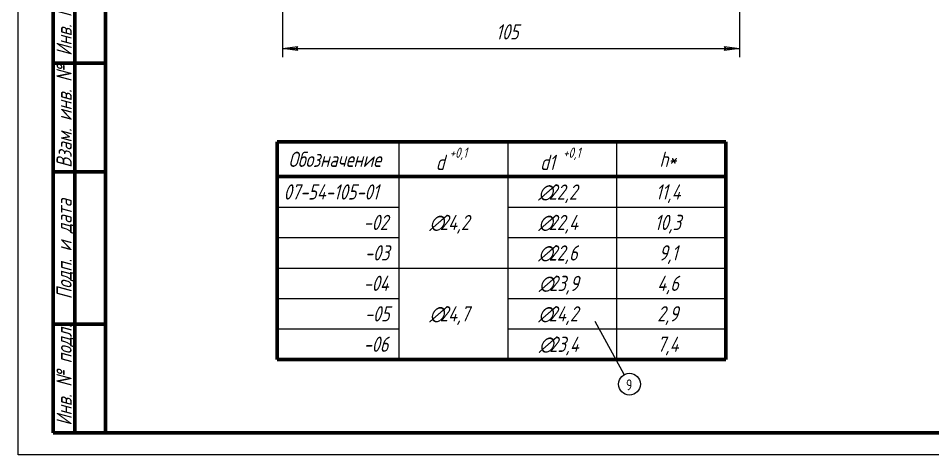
# Model space of a CAD drawing. Header units: millimetres. Extents: x 0 to 420, y 0 to 297.
# Drawn here: x 0 to 210, y 0 to 100.3 of the extents above; entities that cross this region are included whole.
import ezdxf

# ---------------------------------------------------------------- set-up
doc = ezdxf.new("R2010")
doc.units = ezdxf.units.MM
doc.linetypes.add('K5LT_BASIC', pattern=[0])
doc.linetypes.add('K5LT_THIN', pattern=[0])
doc.layers.add('Системный слой', color=7, linetype='Continuous')
doc.layers.add('Системный слой (1)', color=252, linetype='Continuous', true_color=0x909090)
doc.styles.add('KDIMTEXTSTYLE', font='GOST_AU.SHX', dxfattribs={"width": 0.96, "oblique": 15, "height": 5})
doc.styles.add('KTEXTSTYLE', font='GOST_AU.SHX', dxfattribs={"width": 0.96, "height": 5})
doc.dimstyles.new('KDIMSTYLE (1.00)', dxfattribs={"dimtxt": 5, "dimasz": 1, "dimexe": 2, "dimexo": 0, "dimgap": 1, "dimtad": 1, "dimtxsty": 'KDIMTEXTSTYLE', "dimsah": 1, "dimcen": 0, "dimdle": 1, "dimadec": 0, "dimazin": 0, "dimtfac": 0.667, "dimtmove": 0, "dimatfit": 3, "dimfxl": 1, "dimtvp": 1, "dimtolj": 1, "dimtzin": 0, "dimarcsym": 0})

# ---------------------------------------------------------------- blocks, each defined once
blk = doc.blocks.new('U0')
at = {"layer": 'Системный слой', "color": 150, "linetype": 'K5LT_BASIC', "lineweight": 60, "true_color": 0x0080ff}
for p, q in [((59.47, 71.91), (162.47, 71.91)), ((59.47, 21.91), (59.47, 71.91)), ((162.47, 21.91), (162.47, 71.91)), ((59.47, 63.91), (87.47, 63.91)), ((87.47, 63.91), (112.47, 63.91)), ((112.47, 63.91), (162.47, 63.91)), ((59.47, 21.91), (87.47, 21.91)), ((87.47, 21.91), (112.47, 21.91)), ((112.47, 21.91), (162.47, 21.91))]:
    blk.add_line(p, q, dxfattribs=at)
at = {"layer": 'Системный слой', "color": 7, "linetype": 'K5LT_THIN', "lineweight": 18}
for p, q in [((87.47, 63.91), (87.47, 71.91)), ((112.47, 63.91), (112.47, 71.91)), ((137.47, 21.91), (137.47, 71.91)), ((87.47, 42.91), (87.47, 63.91)), ((112.47, 42.91), (112.47, 63.91)), ((59.47, 56.91), (87.47, 56.91)), ((112.47, 56.91), (162.47, 56.91)), ((59.47, 49.91), (87.47, 49.91)), ((112.47, 49.91), (162.47, 49.91)), ((59.47, 42.91), (87.47, 42.91)), ((87.47, 42.91), (112.47, 42.91)), ((87.47, 21.91), (87.47, 42.91)), ((112.47, 42.91), (162.47, 42.91)), ((112.47, 21.91), (112.47, 42.91)), ((59.47, 35.91), (87.47, 35.91)), ((112.47, 35.91), (162.47, 35.91)), ((59.47, 28.91), (87.47, 28.91)), ((112.47, 28.91), (162.47, 28.91))]:
    blk.add_line(p, q, dxfattribs=at)
at = {"layer": 'Системный слой', "color": 7, "attachment_point": 1, "style": 'KTEXTSTYLE'}
for s, insert, char_height in [('\\H3.5;\\W0.965;\\Q15;\\Q15;Обозначение', (62.04, 69.64), 3.5), ('\\H3.5;\\W0.965;\\Q15;\\Q15;\\H2.33;+0,1', (99.07, 70.58), 2.3333), ('\\H3.5;\\W0.965;\\Q15;\\Q15;\\H2.33;+0,1', (125.11, 70.58), 2.3333), ('\\H3.5;\\W0.965;\\Q15;\\Q15;h*', (147.25, 69.64), 3.5), ('\\H3.5;\\W0.965;\\Q15;\\Q15;d', (95.87, 68.93), 3.5), ('\\H3.5;\\W0.965;\\Q15;\\Q15;d1', (119.84, 68.93), 3.5), ('\\H3.5;\\W0.965;\\Q15;\\Q15;07-54-105-01', (60.93, 62.14), 3.5), ('\\H3.5;\\W0.965;\\Q15;\\Q15;∅', (119.42, 62.12), 3.5), ('\\H3.5;\\W0.965;\\Q15;\\Q15;22,2', (121.83, 62.12), 3.5), ('\\H3.5;\\W0.965;\\Q15;\\Q15;11,4', (146.37, 62.14), 3.5), ('\\H3.5;\\W0.965;\\Q15;\\Q15;-02', (79.3, 55.14), 3.5), ('\\H3.5;\\W0.965;\\Q15;\\Q15;∅', (94.42, 55.12), 3.5), ('\\H3.5;\\W0.965;\\Q15;\\Q15;24,2', (96.83, 55.12), 3.5), ('\\H3.5;\\W0.965;\\Q15;\\Q15;∅', (119.42, 55.12), 3.5), ('\\H3.5;\\W0.965;\\Q15;\\Q15;22,4', (121.83, 55.12), 3.5), ('\\H3.5;\\W0.965;\\Q15;\\Q15;10,3', (146.13, 55.14), 3.5), ('\\H3.5;\\W0.965;\\Q15;\\Q15;-03', (79.58, 48.14), 3.5), ('\\H3.5;\\W0.965;\\Q15;\\Q15;∅', (119.42, 48.12), 3.5), ('\\H3.5;\\W0.965;\\Q15;\\Q15;22,6', (121.83, 48.12), 3.5), ('\\H3.5;\\W0.965;\\Q15;\\Q15;9,1', (147.11, 48.14), 3.5), ('\\H3.5;\\W0.965;\\Q15;\\Q15;-04', (79.3, 41.14), 3.5), ('\\H3.5;\\W0.965;\\Q15;\\Q15;∅', (119.56, 41.12), 3.5), ('\\H3.5;\\W0.965;\\Q15;\\Q15;23,9', (121.97, 41.12), 3.5), ('\\H3.5;\\W0.965;\\Q15;\\Q15;4,6', (146.74, 41.14), 3.5), ('\\H3.5;\\W0.965;\\Q15;\\Q15;-05', (79.58, 34.14), 3.5), ('\\H3.5;\\W0.965;\\Q15;\\Q15;∅', (94.42, 34.12), 3.5), ('\\H3.5;\\W0.965;\\Q15;\\Q15;24,7', (96.83, 34.12), 3.5), ('\\H3.5;\\W0.965;\\Q15;\\Q15;∅', (119.42, 34.12), 3.5), ('\\H3.5;\\W0.965;\\Q15;\\Q15;24,2', (121.83, 34.12), 3.5), ('\\H3.5;\\W0.965;\\Q15;\\Q15;2,9', (146.74, 34.14), 3.5), ('\\H3.5;\\W0.965;\\Q15;\\Q15;-06', (79.3, 27.14), 3.5), ('\\H3.5;\\W0.965;\\Q15;\\Q15;∅', (119.56, 27.12), 3.5), ('\\H3.5;\\W0.965;\\Q15;\\Q15;23,4', (121.97, 27.12), 3.5), ('\\H3.5;\\W0.965;\\Q15;\\Q15;7,4', (146.74, 27.14), 3.5)]:
    blk.add_mtext(s, dxfattribs=dict(at, insert=insert, char_height=char_height))
blk = doc.blocks.new('U1')
at = {"layer": 'Системный слой', "color": 7, "linetype": 'K5LT_THIN', "lineweight": 18}
blk.add_line((139.17, 18.4), (132.5, 30.62), dxfattribs=at)
blk.add_arc((140.36, 16.21), 2.5, 0, 360, dxfattribs=at)
at = {"layer": 'Системный слой', "color": 7, "insert": (139.57, 17.31), "char_height": 2.5, "attachment_point": 1, "style": 'KTEXTSTYLE'}
blk.add_mtext('\\H3.5;\\W0.965;\\Q15;\\Q0;\\H2.50;9', dxfattribs=at)
blk = doc.blocks.new('D2')
at = {"layer": 'Системный слой (1)'}
for points in [[(64.15, 93.82), (60.65, 93.36), (64.15, 92.9), (63.8, 93.36)], [(165.65, 93.36), (162.15, 93.82), (162.5, 93.36), (162.15, 92.9)]]:
    blk.add_hatch(color=7, dxfattribs=at).paths.add_polyline_path(points)
at = {"layer": 'Системный слой (1)', "color": 7, "linetype": 'K5LT_THIN', "lineweight": 18}
for p, q in [((165.65, 147.79), (165.65, 91.36)), ((60.65, 123.09), (60.65, 91.36)), ((60.65, 93.36), (64.15, 93.82)), ((64.15, 92.9), (60.65, 93.36)), ((64.15, 93.82), (63.8, 93.36)), ((63.8, 93.36), (64.15, 92.9)), ((162.5, 93.36), (162.15, 93.82)), ((162.15, 93.82), (165.65, 93.36)), ((165.65, 93.36), (162.15, 92.9)), ((162.15, 92.9), (162.5, 93.36))]:
    blk.add_line(p, q, dxfattribs=at)
blk.add_wipeout([(109.69, 94.36), (109.69, 99.35), (116.33, 99.35), (116.33, 94.36)]).dxf.layer = 'Системный слой (1)'
blk.add_line((60.65, 93.36), (165.65, 93.36), dxfattribs=at)
at = {"layer": 'Системный слой (1)', "color": 7, "insert": (109.69, 98.93), "char_height": 3.5, "attachment_point": 1, "style": 'KTEXTSTYLE'}
blk.add_mtext('\\H3.5;\\W0.965;\\Q15;\\Q15;105', dxfattribs=at)
blk = doc.blocks.new('KDIMARROW_01')
at = {"layer": 'Системный слой'}
blk.add_hatch(color=0, dxfattribs=at).paths.add_polyline_path([(-3.5, -0.46), (0, 0), (-3.5, 0.46), (-3.15, 0)])
at = {"layer": 'Системный слой', "color": 0, "linetype": 'K5LT_THIN', "lineweight": 18}
for p, q in [((-3.15, 0), (-3.5, 0.46)), ((-3.5, 0.46), (0, 0)), ((0, 0), (-3.5, -0.46)), ((-3.5, -0.46), (-3.15, 0))]:
    blk.add_line(p, q, dxfattribs=at)
at = {"layer": 'Системный слой (1)', "color": 0, "linetype": 'K5LT_THIN', "lineweight": 18}
blk.add_line((0, 0), (-1, 0), dxfattribs=at)
blk = doc.blocks.new('U15')
at = {"color": 7, "linetype": 'K5LT_THIN', "lineweight": 18}
for p, q in [((0, 0), (0, 297)), ((420, 0), (0, 0))]:
    blk.add_line(p, q, dxfattribs=at)
at = {"color": 150, "linetype": 'K5LT_BASIC', "lineweight": 60, "true_color": 0x0080ff}
for p, q in [((20, 5), (20, 292)), ((8, 5), (8, 150)), ((13, 5), (13, 150)), ((20, 90), (8, 90)), ((20, 65), (8, 65)), ((20, 30), (8, 30)), ((20, 5), (8, 5)), ((415, 5), (20, 5))]:
    blk.add_line(p, q, dxfattribs=at)
at = {"color": 7, "char_height": 3.5, "attachment_point": 1, "rotation": 90, "style": 'KTEXTSTYLE'}
for s, insert in [('\\H3.5;\\W0.965;\\Q15;\\Q15;Инв. № дубл.', (8.77, 91.67)), ('\\H3.5;\\W0.965;\\Q15;\\Q15;Взам. инв. №', (8.77, 65.94)), ('\\H3.5;\\W0.965;\\Q15;\\Q15;Подп. и дата', (8.77, 35.75)), ('\\H3.5;\\W0.965;\\Q15;\\Q15;Инв. № подл.', (8.77, 6.67))]:
    blk.add_mtext(s, dxfattribs=dict(at, insert=insert))

msp = doc.modelspace()

# ---------------------------------------------------------------- block references
at = {"layer": 'Системный слой'}
for name in ['U0', 'U1']:
    msp.add_blockref(name, (0, 0), dxfattribs=at)

# ---------------------------------------------------------------- dimensions: what is measured, and where the dimension line sits
at = {"layer": 'Системный слой (1)', "color": 7}
dim = msp.add_linear_dim(base=(60.65, 93.358), p1=(165.65, 147.79), p2=(60.65, 123.09), dimstyle='KDIMSTYLE (1.00)', override={"dimexo": 0, "dimpost": '\\H3.5;\\W0.965;\\Q15;<>', "dimblk1": 'KDIMARROW_01', "dimblk2": 'KDIMARROW_01', "dimse1": 0, "dimse2": 0, "dimclrt": 7, "dimtol": 1, "dimtp": 0, "dimtm": 0, "dimtdec": 5, "dimtolj": 1}, dxfattribs=at)
dim.commit()
dim.dimension.update_dxf_attribs({"geometry": 'D2', "text_midpoint": (113.15, 93.358), "dimtype": 160})

# ---------------------------------------------------------------- next in the draw order: block references
msp.add_blockref('U15', (0, 0))

doc.saveas('drawing.dxf')
